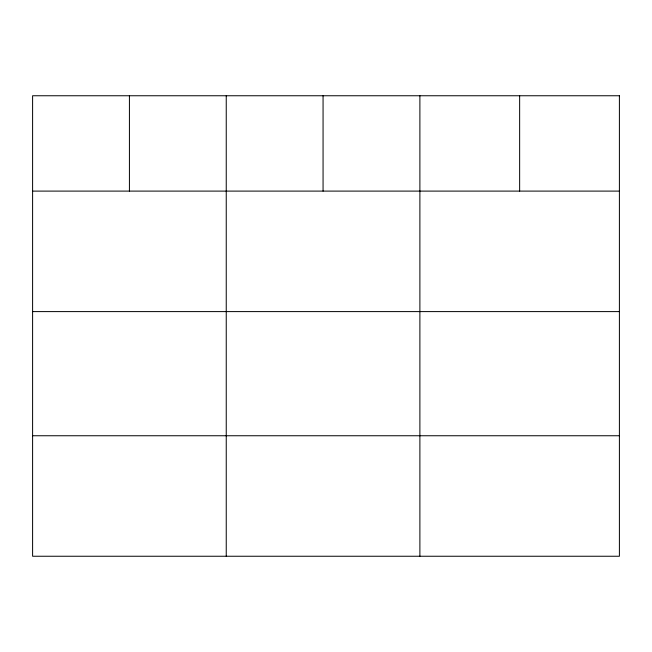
<?xml version="1.0" encoding="UTF-8"?>
<svg xmlns="http://www.w3.org/2000/svg" width="652" height="652" viewBox="0 0 652 652"><rect width="100%" height="100%" fill="white"/><g stroke="black" fill="none" stroke-linecap="round" stroke-linejoin="round"><path stroke-width="0.98" d="M32.6 191.101L619.4 191.101M32.6 311.599L619.4 311.599M32.6 435.748L619.4 435.748M519.644 95.754L519.644 191.101M419.888 95.754L419.888 556.246M323.066 95.754L323.066 191.101M226.244 95.754L226.244 556.246M129.422 95.754L129.422 191.101M619.4 95.754L32.6 95.754L32.6 556.246L619.4 556.246L619.4 95.754"/></g></svg>
